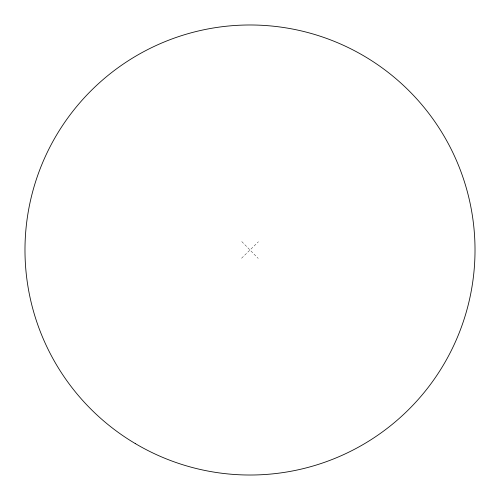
<?xml version="1.0" encoding="UTF-8"?>
<svg xmlns="http://www.w3.org/2000/svg" width="500" height="500" viewBox="0 0 500 500"><rect width="100%" height="100%" fill="white"/><g stroke="black" fill="none" stroke-linecap="round" stroke-linejoin="round"><path stroke-width="0.38" stroke-dasharray="2.5 1.88" d="M241.575 258.231L258.425 241.769M241.769 241.575L258.231 258.425"/><path stroke-width="0.75" d="M135.256 443.562A225.012 225.012 0 0 0 475 252.594A225.012 225.012 0 0 0 139.744 53.85A225.012 225.012 0 0 0 135.256 443.562"/></g></svg>
